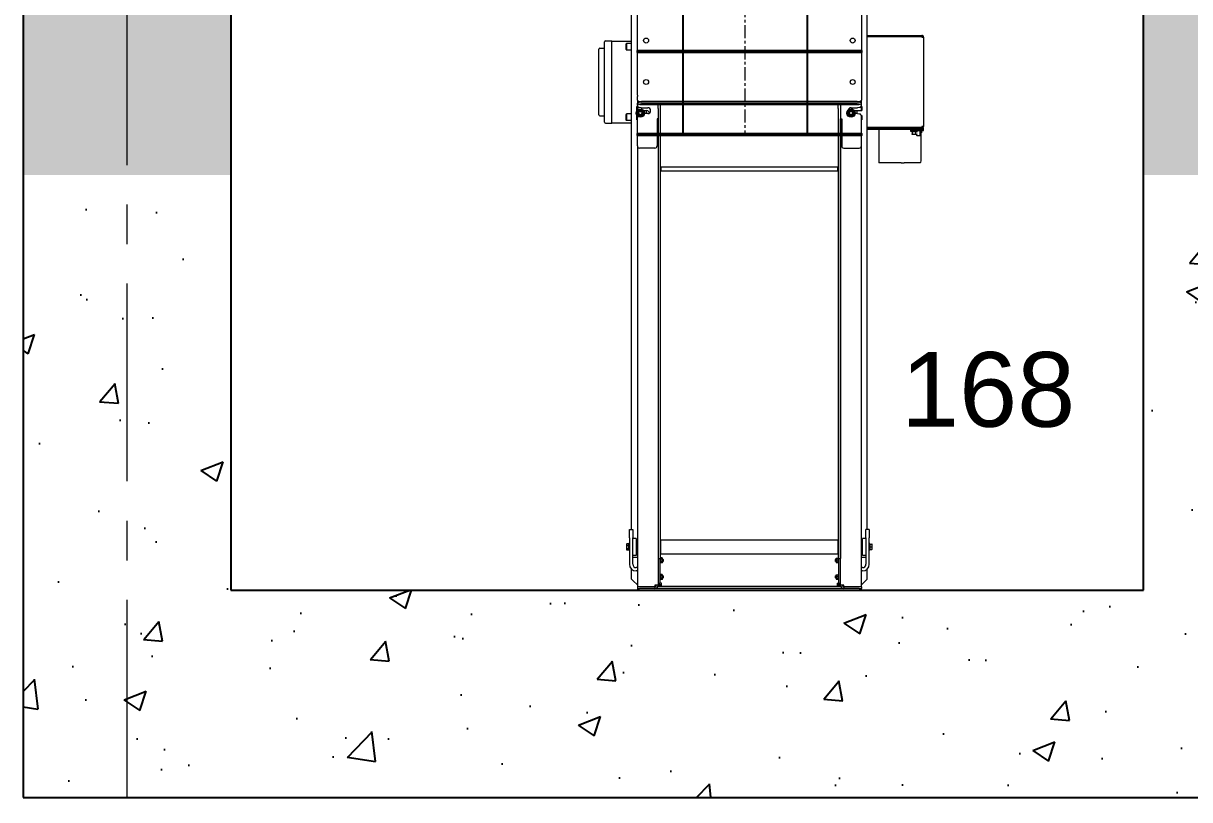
# Model space of a CAD drawing. Header units: millimetres. Extents: x 3220 to 226993, y 817 to 176024.
# Drawn here: x 120154 to 122965, y 72037 to 73908 of the extents above; entities that cross this region are included whole.
import ezdxf

# ---------------------------------------------------------------- set-up
doc = ezdxf.new("R2010")
doc.units = ezdxf.units.MM
doc.linetypes.add('AXES', pattern=[50.8, 31.75, -6.35, 6.35, -6.35])
doc.layers.add('Axe', color=1, linetype='AXES', lineweight=9)
doc.layers.add('Repère', color=76, linetype='Continuous')
doc.layers.add('Sichtbare Kanten(DIN)', color=7, linetype='Continuous', lineweight=50, true_color=0x3f3f3f)
doc.styles.add('ARIAL_BOLD', font='arial.ttf')
doc.styles.get("Standard").update_dxf_attribs({"font": 'arial.ttf'})
doc.dimstyles.new('ECHE 75', dxfattribs={"dimscale": 75, "dimtxt": 2.5, "dimasz": 1.5, "dimexe": 1.25, "dimexo": 0.625, "dimgap": 1, "dimtad": 1, "dimdec": 0, "dimtxsty": 'ARIAL_BOLD', "dimcen": 2.5, "dimclrd": 4, "dimclre": 4, "dimclrt": 6, "dimadec": 0, "dimazin": 0, "dimtfac": 1, "dimtdec": 0, "dimtmove": 0, "dimatfit": 3, "dimfxl": 1, "dimlwd": 13, "dimlwe": 13, "dimarcsym": 0})

# ---------------------------------------------------------------- blocks, each defined once
blk = doc.blocks.new('*D551')
at = {"color": 4, "lineweight": 13, "transparency": 16777216}
for p, q in [((120404.1, 71995.5), (120404.1, 71609.7)), ((123404.1, 71995.5), (123404.1, 71609.7)), ((120516.6, 71703.4), (123291.6, 71703.4))]:
    blk.add_line(p, q, dxfattribs=at)
at = {"color": 4, "transparency": 16777216}
for points in [[(120516.6, 71722.2), (120516.6, 71684.7), (120404.1, 71703.4)], [(123291.6, 71722.2), (123291.6, 71684.7), (123404.1, 71703.4)]]:
    blk.add_solid(points, dxfattribs=at)
at = {"layer": 'Defpoints', "color": 0, "transparency": 16777216}
for p in [(120404.1, 72042.4), (123404.1, 72042.4), (123404.1, 71703.4)]:
    blk.add_point(p, dxfattribs=at)
at = {"color": 6, "transparency": 16777216, "insert": (121904.1, 71874.2), "char_height": 187.5, "attachment_point": 5, "style": 'ARIAL_BOLD'}
blk.add_mtext('3000', dxfattribs=at)
blk = doc.blocks.new('section 7-6')
h = blk.add_hatch()
h.set_pattern_fill('AR-CONC', color=256, scale=3)
h.paths.add_polyline_path([(0, -500), (-250, -500), (-250, -4000), (0, -4000)])
h.paths.add_polyline_path([(6000, -3500), (3000, -3500), (3000, -4000), (6000, -4000)])
h.paths.add_polyline_path([(9000, -3500), (8750, -3500), (6000, -3500), (6000, -4000), (9000, -4000)])
h.paths.add_polyline_path([(12000, -3500), (9000, -3500), (9000, -4000), (12000, -4000)])
h.paths.add_polyline_path([(15000, -3500), (12000, -3500), (12000, -4000), (15000, -4000)])
h.paths.add_polyline_path([(15000, -500), (14750, -500), (14750, -3500), (15000, -3500), (15000, -4000)])
h.paths.add_polyline_path([(15250, -500), (15000, -500), (15000, -4000), (15250, -4000)])
h.paths.add_polyline_path([(2450, -3500), (2450, -4000), (3000, -4000), (3000, -3500)])
h.paths.add_polyline_path([(250, -4000), (250, -500), (0, -500), (0, -4000)])
h = blk.add_hatch()
h.set_pattern_fill('AR-CONC', color=256, scale=3)
h.set_pattern_definition([(50, (0, -500), (546.554, -47.817), [57.15, -628.65]), (355, (0, -500), (-105.73, 573.17), [45.72, -502.92]), (100.451, (45.55, -504), (440.824, 525.353), [48.57, -534.27]), (46.184, (0, -347.6), (813.24, -126.13), [85.725, -942.975]), (96.636, (67.8, -358.1), (712.21, 742.28), [72.86, -801.41]), (351.184, (0, -347.6), (712.21, 742.28), [68.58, -754.38]), (21, (76.2, -385.7), (454.843, -306.796), [57.15, -628.65]), (326, (76.2, -385.7), (185.406, 552.564), [45.72, -502.92]), (71.451, (114.1, -411.27), (640.25, 245.77), [48.57, -534.27]), (37.5, (0, -500), (9.266, 253.665), [0, -496.824, 0, -510.54, 0, -504.825]), (7.5, (0, -500), (200.459, 300.542), [0, -291.084, 0, -485.394, 0, -192.405]), (327.5, (-169.93, -500), (406.772, -17.186), [0, -190.5, 0, -594.36, 0, -788.67]), (317.5, (-246.13, -500), (444.388, 76.28), [0, -247.65, 0, -394.716, 0, -560.07])])
h.paths.add_polyline_path([(250, -4074.6), (-250, -4074.6), (-250, -5500), (2950, -5500), (2950, -3976.2), (2450, -3976.2), (2450, -5000), (250, -5000)])
for p, q in [((-250, -3500), (-250, -5500)), ((250, -3500), (250, -5000)), ((2450, -5000), (2450, -3500)), ((250, -5000), (2450, -5000)), ((-250, -5500), (2950, -5500))]:
    blk.add_line(p, q)
blk.add_lwpolyline([(-250, -500), (-250, -4000)])
at = {"layer": 'Axe', "ltscale": 15}
blk.add_line((0, -5500), (0, 32000), dxfattribs=at)
blk = doc.blocks.new('be 500 pied R')
at = {"color": 6}
for q in [(270, 800), (-270, 795)]:
    blk.add_line((-270, 800), q, dxfattribs=at)
blk.add_lwpolyline([(270, 800), (270, 795), (-270, 795)], dxfattribs=at)
at = {"layer": 'Sichtbare Kanten(DIN)', "color": 5, "lineweight": 0}
for p, q in [((-270, 692.6), (-270, 1246)), ((270, 1246), (270, 692.6)), ((-284, -354), (-284, 1231.5)), ((284, -354), (284, 1231.5)), ((-349.1, 627), (-349.1, 821)), ((-347.1, 823), (-331.2, 823)), ((-331.2, 625), (-331.2, 823)), ((-331.2, 822.5), (-284, 822.5)), ((-297.2, 815.8), (-296, 817)), ((-297.2, 802.2), (-297.2, 815.8)), ((-296, 817), (-296, 801)), ((-284, 817), (-296, 817)), ((284, 836.5), (415.4, 836.5)), ((415.4, 834.5), (284, 834.5)), ((284, 834), (415.4, 834)), ((415.4, 836.5), (415.4, 834.5)), ((415.4, 834), (415.4, 831.9)), ((415.4, 831.9), (420, 831.9)), ((420, 831.9), (420, 617.1)), ((-363.1, 645.3), (-363.1, 802.8)), ((-360.3, 805.5), (-350.1, 805.5)), ((-297.2, 802.2), (-296, 801)), ((-284, 801), (-296, 801)), ((-270, 692.6), (-270, 688.8)), ((-270, 680.5), (-270, 688.8)), ((-270, 680.5), (-270, 676.7)), ((-270, 676.7), (-270, 673)), ((260, 677.1), (-260, 677.1)), ((270, 692.6), (270, 688.8)), ((270, 688.8), (270, 680.5)), ((270, 676.7), (270, 680.5)), ((270, 673), (270, 676.7)), ((-297.2, 645.8), (-296, 647)), ((-296, 647), (-296, 631)), ((-284, 647), (-296, 647)), ((-273, 647.5), (-273, 650.5)), ((-271.1, 653.5), (-263.1, 658.2)), ((-270.9, 644.3), (-271.1, 653.5)), ((-270, 665), (-271, 665)), ((-271, 665), (-271, 665)), ((-271, 655), (-271, 665)), ((-270, 668), (-270, 673)), ((-270, 668), (-270, 658)), ((-270, 656.1), (-270, 658)), ((-260.4, 662.1), (-265.9, 663)), ((-263.1, 658.2), (-255.1, 653.7)), ((260, 673.3), (-260, 673.3)), ((-260, 673.3), (260, 673.3)), ((-260, 669.6), (260, 669.6)), ((-259.6, 662), (-245, 662)), ((-255.1, 653.7), (-254.9, 644.5)), ((-255, 655), (-247, 655)), ((-245, 648), (-253.1, 648)), ((-249, 655), (-249, 648)), ((-219.8, 669.3), (-219.8, 669.6)), ((-219.8, 660.4), (-219.8, 669.3)), ((-219.8, 660.4), (-219.8, -424.3)), ((-214.8, 669.6), (-214.8, 669.3)), ((-214.8, 669.3), (-214.8, 660.4)), ((-214.8, 660.4), (-214.8, -424.3)), ((214.3, 669.3), (214.3, 669.6)), ((214.3, 660.4), (214.3, 669.3)), ((214.3, 660.4), (214.3, -424.3)), ((219.3, 669.6), (219.3, 669.3)), ((219.3, 669.3), (219.3, 660.4)), ((219.3, 660.4), (219.3, -424.3)), ((236.9, 653.5), (244.9, 658.2)), ((237.1, 644.3), (236.9, 653.5)), ((244.9, 658.2), (252.9, 653.7)), ((245, 662), (259.6, 662)), ((252.9, 653.7), (253.1, 644.5)), ((253, 655), (267, 655)), ((259.6, 648), (254.9, 648)), ((259, 655), (259, 648)), ((265.9, 663), (260.4, 662.1)), ((260.4, 647.9), (265.9, 647)), ((267, 655), (270, 655)), ((270, 668), (270, 673)), ((270, 658), (270, 668)), ((270, 665), (271, 665)), ((270, 658), (270, 655)), ((270, 655), (271, 655)), ((271, 665), (271, 665)), ((271, 665), (271, 655)), ((271, 655), (271, 655)), ((-360.3, 642.5), (-350.1, 642.5)), ((-347.1, 625), (-331.2, 625)), ((-331.2, 625.5), (-284, 625.5)), ((-297.2, 632.2), (-297.2, 645.8)), ((-297.2, 632.2), (-296, 631)), ((-284, 631), (-296, 631)), ((-271, 633), (-271, 643)), ((-270, 633), (-271, 633)), ((-271, 633), (-271, 633)), ((-262.9, 639.8), (-270.9, 644.3)), ((-270, 570), (-270, 641.9)), ((-254.9, 644.5), (-262.9, 639.8)), ((-222.5, 635), (-222.5, 570)), ((-219.8, 635), (-222.5, 635)), ((-220, 635), (-220, -488)), ((219.5, 635), (222.5, 635)), ((219.5, 635), (219.5, -383.5)), ((220, -488), (220, 635)), ((222.5, 635), (222.5, 570)), ((245.1, 639.8), (237.1, 644.3)), ((253.1, 644.5), (245.1, 639.8)), ((270, 643), (269.9, 643)), ((270, 643), (271, 643)), ((270, 643), (270, 642)), ((270, 570), (270, 642)), ((270, 633), (271, 633)), ((271, 643), (271, 643)), ((271, 643), (271, 633)), ((271, 633), (271, 633)), ((284, 615), (415.4, 615)), ((415, 612.5), (284, 612.5)), ((415, 609.5), (284, 609.5)), ((312, 609.5), (312, 529.5)), ((389.2, 604.5), (389.2, 609.5)), ((390.2, 604.5), (389.2, 604.5)), ((389.8, 609.5), (389.8, 608.6)), ((390.2, 605.5), (390.2, 604.5)), ((390.5, 604.9), (405.4, 604.9)), ((390.7, 606.5), (405.4, 606.5)), ((401.3, 607.5), (391.9, 607.5)), ((392.2, 598.1), (403.8, 598.1)), ((392.8, 603.9), (392.8, 599.1)), ((415.4, 614.5), (398, 614.5)), ((398, 614.5), (398, 612.5)), ((400.1, 603.9), (400.1, 599.1)), ((401.3, 607.5), (419.9, 607.5)), ((403.8, 604.9), (404, 604.8)), ((403.8, 598.1), (404, 598.2)), ((404, 606.5), (404, 607.5)), ((404, 604.8), (404, 604.9)), ((404, 595.3), (404, 598.2)), ((404, 595.3), (412, 595.3)), ((404.8, 594.5), (404, 595.3)), ((411.2, 594.5), (404.8, 594.5)), ((411.2, 594.5), (412, 595.3)), ((412, 595.3), (412, 607.5)), ((414.1, 534.5), (414.1, 604.5)), ((414.1, 534.5), (414.1, 604.5)), ((414.1, 601.3), (414.6, 601.6)), ((414.5, 607.5), (414.6, 607.4)), ((415, 612.5), (420, 612.5)), ((420, 609.5), (415, 609.5)), ((415.1, 606.9), (415.1, 602.1)), ((415.4, 617.1), (415.4, 615)), ((420, 617.1), (415.4, 617.1)), ((415.4, 614.5), (415.4, 612.5)), ((419.9, 607.5), (419.9, 609.5)), ((420, 609.5), (420, 612.5)), ((-270, 570), (-270, -491.5)), ((-227.5, 565), (-265, 565)), ((227.5, 565), (265, 565)), ((270, -491.5), (270, 570)), ((-212.5, 510), (-212.5, 520)), ((-212.5, 520), (212.5, 520)), ((-212.5, 510), (212.5, 510)), ((212.5, 520), (212.5, 510)), ((312, 529.5), (312.4, 529.5)), ((366, 529.5), (312.4, 529.5)), ((366, 529.5), (373, 529.5)), ((411.4, 529.5), (373, 529.5)), ((411.4, 529.5), (411.5, 529.5)), ((-289, -374), (-289, -354)), ((-289, -354), (-281, -354)), ((-281, -354), (-281, -374)), ((281, -374), (281, -354)), ((289, -354), (281, -354)), ((289, -354), (289, -374)), ((-295.9, -389.5), (-295.5, -388.9)), ((-295.9, -389.5), (-295.9, -390.7)), ((-295.9, -390.7), (-295.9, -396.7)), ((-291.2, -388.5), (-295.3, -388.5)), ((-291.2, -392.9), (-295.3, -392.9)), ((-291.2, -388.5), (-291.2, -392.9)), ((-291.2, -390.2), (-290.6, -390.2)), ((-291.2, -392.9), (-291.2, -400.4)), ((-290.6, -404), (-290.6, -388)), ((-289, -388), (-290.6, -388)), ((-289, -374), (-289, -438)), ((-281, -438), (-281, -374)), ((-281, -392), (-280.7, -392)), ((-280.7, -416), (-280.7, -376)), ((-272.7, -376), (-280.7, -376)), ((-272.7, -376), (-272.7, -416)), ((-272.7, -383.5), (-270, -383.5)), ((-271.1, -388), (-272.7, -388)), ((-271.1, -404), (-271.1, -388)), ((-271.1, -392), (-270, -392)), ((-220, -383.5), (-219.8, -383.5)), ((-214.8, -383.5), (-213, -383.5)), ((-213, -412.8), (-213, -379.1)), ((-213, -379.1), (213, -379.1)), ((213, -379.1), (213, -412.8)), ((214.3, -383.5), (213, -383.5)), ((220, -383.5), (219.3, -383.5)), ((272.5, -383.5), (270, -383.5)), ((270.9, -392), (270, -392)), ((270.9, -388), (270.9, -404)), ((270.9, -388), (272.5, -388)), ((272.5, -416), (272.5, -376)), ((280.5, -376), (272.5, -376)), ((280.5, -376), (280.5, -416)), ((281, -392), (280.5, -392)), ((281, -374), (281, -438)), ((289, -438), (289, -374)), ((290.6, -388), (289, -388)), ((290.6, -404), (290.6, -388)), ((291.2, -390.2), (290.6, -390.2)), ((291.2, -389.4), (295.3, -389.4)), ((291.2, -389.6), (291.2, -389.4)), ((291.2, -389.6), (295.3, -389.6)), ((291.2, -396.2), (291.2, -389.6)), ((295.9, -389.5), (295.9, -389.5)), ((295.9, -392.9), (295.9, -389.5)), ((295.9, -389.5), (295.9, -389.5)), ((295.9, -399.4), (295.9, -392.9)), ((-295.9, -396.7), (-295.9, -401.9)), ((-295.9, -401.9), (-295.9, -402.5)), ((-295.9, -402.5), (-295.5, -403.1)), ((-291.2, -400.4), (-295.3, -400.4)), ((-291.2, -403.5), (-295.3, -403.5)), ((-291.2, -400.4), (-291.2, -403.5)), ((-291.2, -401.8), (-290.6, -401.8)), ((-289, -404), (-290.6, -404)), ((-281, -400), (-280.7, -400)), ((-280.7, -416), (-281, -416)), ((-281, -421), (-270, -421)), ((-280.7, -416), (-272.7, -416)), ((-271.1, -404), (-272.7, -404)), ((-272.7, -408.5), (-270, -408.5)), ((-270, -416), (-272.7, -416)), ((-271.1, -400), (-270, -400)), ((-220, -408.5), (-219.8, -408.5)), ((-214.8, -408.5), (-213, -408.5)), ((-213, -412.8), (213, -412.8)), ((214.3, -408.5), (213, -408.5)), ((220, -408.5), (219.3, -408.5)), ((270.9, -400), (270, -400)), ((272.5, -408.5), (270, -408.5)), ((272.5, -416), (270, -416)), ((270, -421), (281, -421)), ((270.9, -404), (272.5, -404)), ((272.5, -416), (280.5, -416)), ((281, -400), (280.5, -400)), ((281, -416), (280.5, -416)), ((290.6, -404), (289, -404)), ((291.2, -401.8), (290.6, -401.8)), ((291.2, -396.2), (295.3, -396.2)), ((291.2, -402.6), (291.2, -396.2)), ((291.2, -402.6), (295.3, -402.6)), ((295.9, -402.5), (295.9, -399.4)), ((295.9, -402.5), (295.9, -402.5)), ((-284, -473.5), (-284, -449.6)), ((-270, -446), (-273, -446)), ((-219.8, -424.3), (-214.8, -424.3)), ((-216, -424.3), (-216, -478.5)), ((-216, -434.5), (-214.4, -434.5)), ((-214.8, -422.5), (-214.4, -422.5)), ((-214.4, -422.5), (-214.4, -434.5)), ((-214.4, -424.1), (-213.7, -422.9)), ((-214.4, -433), (-213.7, -434.1)), ((-210, -422.7), (-213.6, -422.7)), ((-210, -425.4), (-213.6, -425.4)), ((-210, -431.2), (-213.6, -431.2)), ((-210, -434.3), (-213.6, -434.3)), ((-209.2, -424.1), (-209.9, -422.9)), ((-209.2, -433), (-209.9, -434.1)), ((-209.2, -433), (-209.2, -424.1)), ((-209.2, -425.5), (-208.6, -425.5)), ((-209.2, -431.5), (-208.6, -431.5)), ((-208.6, -431.5), (-208.6, -425.5)), ((-208, -426.1), (-208.6, -425.5)), ((-208, -430.9), (-208.6, -431.5)), ((-208, -426.1), (-208, -430.9)), ((208, -426.1), (208.6, -425.5)), ((208, -430.9), (208, -426.1)), ((208, -430.9), (208.6, -431.5)), ((208.6, -425.5), (208.6, -431.5)), ((209.2, -425.5), (208.6, -425.5)), ((209.2, -431.5), (208.6, -431.5)), ((209.2, -424.1), (209.6, -423.4)), ((209.2, -424.1), (209.2, -433)), ((209.2, -433), (209.6, -433.6)), ((210, -423), (213.6, -423)), ((210, -427.4), (213.6, -427.4)), ((210, -432.8), (213.6, -432.8)), ((210, -434), (213.6, -434)), ((214.3, -423.8), (214, -423.4)), ((214.4, -433), (214, -433.6)), ((214.3, -424.3), (219.3, -424.3)), ((214.4, -434.5), (214.4, -424.3)), ((216, -434.5), (214.4, -434.5)), ((216, -478.5), (216, -424.3)), ((273, -446), (270, -446)), ((284, -473.5), (284, -449.6)), ((-284, -473.5), (-280, -477.5)), ((-270, -487.5), (-280, -477.5)), ((-270, -454), (-273, -454)), ((-216, -462.5), (-214.4, -462.5)), ((-216, -474.5), (-214.4, -474.5)), ((-214.4, -462.5), (-214.4, -474.5)), ((-214.4, -464.1), (-213.7, -462.9)), ((-214.4, -473), (-213.7, -474.1)), ((-210, -462.7), (-213.6, -462.7)), ((-210, -465.4), (-213.6, -465.4)), ((-210, -471.2), (-213.6, -471.2)), ((-210, -474.3), (-213.6, -474.3)), ((-209.2, -464.1), (-209.9, -462.9)), ((-209.2, -473), (-209.9, -474.1)), ((-209.2, -473), (-209.2, -464.1)), ((-209.2, -465.5), (-208.6, -465.5)), ((-209.2, -471.5), (-208.6, -471.5)), ((-208.6, -471.5), (-208.6, -465.5)), ((-208, -466.1), (-208.6, -465.5)), ((-208, -470.9), (-208.6, -471.5)), ((-208, -466.1), (-208, -470.9)), ((208, -466.1), (208.6, -465.5)), ((208, -470.9), (208, -466.1)), ((208, -470.9), (208.6, -471.5)), ((208.6, -465.5), (208.6, -471.5)), ((209.2, -465.5), (208.6, -465.5)), ((209.2, -471.5), (208.6, -471.5)), ((209.2, -464.1), (209.6, -463.4)), ((209.2, -464.1), (209.2, -473)), ((209.2, -473), (209.6, -473.6)), ((210, -463), (213.6, -463)), ((210, -467.4), (213.6, -467.4)), ((210, -472.8), (213.6, -472.8)), ((210, -474), (213.6, -474)), ((214.4, -464.1), (214, -463.4)), ((214.4, -473), (214, -473.6)), ((214.4, -474.5), (214.4, -462.5)), ((216, -462.5), (214.4, -462.5)), ((216, -474.5), (214.4, -474.5)), ((273, -454), (270, -454)), ((270, -487.5), (280, -477.5)), ((284, -473.5), (280, -477.5)), ((-270, -491.5), (-228, -491.5)), ((-228, -492), (-270, -492)), ((-270, -492), (-270, -496)), ((-270, -496), (-270, -496)), ((-270, -496), (-270, -500)), ((-270, -496), (-265, -496)), ((270, -500), (-270, -500)), ((265, -496), (-265, -496)), ((-228, -488), (-228, -491.5)), ((-220, -488), (-228, -488)), ((-228, -488.5), (-225, -488.5)), ((-228, -492), (-228, -496)), ((-224, -488.5), (-225, -488.5)), ((-220, -483.5), (-216, -483.5)), ((-220, -487), (-212, -487)), ((-220, -487.5), (-212, -487.5)), ((-220, -491.5), (-220, -488)), ((-212, -491.5), (-220, -491.5)), ((-216, -478.5), (-216, -483.5)), ((-212, -483.5), (-216, -483.5)), ((-212, -491.5), (-212, -483.5)), ((212, -491.5), (-212, -491.5)), ((212, -483.5), (216, -483.5)), ((212, -483.5), (212, -491.5)), ((212, -487), (220, -487)), ((212, -487.5), (220, -487.5)), ((220, -491.5), (212, -491.5)), ((216, -483.5), (216, -478.5)), ((216, -483.5), (220, -483.5)), ((228, -488), (220, -488)), ((220, -488), (220, -491.5)), ((224, -488.5), (225, -488.5)), ((224.5, -490), (227, -490)), ((228, -488.5), (225, -488.5)), ((227, -488.5), (227, -490)), ((228, -491.5), (228, -488)), ((228, -491.5), (270, -491.5)), ((270, -492), (228, -492)), ((228, -492), (228, -496)), ((265, -496), (270, -496)), ((270, -492), (270, -496)), ((270, -496), (270, -496)), ((270, -500), (270, -496))]:
    blk.add_line(p, q, dxfattribs=at)
at = {"layer": 'Sichtbare Kanten(DIN)', "color": 5, "lineweight": 0, "flags": 128}
for points in [[(392.8, 603.9), (392.8, 604), (392.7, 604), (392.7, 604.1), (392.6, 604.1), (392.5, 604.2), (392.5, 604.2), (392.4, 604.3), (392.4, 604.3), (392.3, 604.3), (392.3, 604.4), (392.2, 604.4), (392.2, 604.4), (392.1, 604.4), (392.1, 604.4), (392, 604.5), (392, 604.5), (391.9, 604.5), (391.9, 604.5), (391.8, 604.5), (391.8, 604.5), (391.7, 604.5), (391.7, 604.5), (391.6, 604.5), (391.6, 604.5)], [(391.6, 598.5), (391.6, 598.5), (391.7, 598.5), (391.7, 598.5), (391.8, 598.5), (391.8, 598.5), (391.9, 598.5), (391.9, 598.5), (392, 598.5), (392, 598.5), (392.1, 598.6), (392.1, 598.6), (392.2, 598.6), (392.2, 598.6), (392.3, 598.6), (392.3, 598.7), (392.4, 598.7), (392.4, 598.7), (392.5, 598.8), (392.5, 598.8), (392.6, 598.9), (392.7, 598.9), (392.7, 599), (392.8, 599), (392.8, 599.1)], [(400.1, 603.9), (399.8, 604), (399.5, 604.1), (399.1, 604.2), (398.8, 604.2), (398.5, 604.3), (398.2, 604.4), (397.9, 604.4), (397.6, 604.4), (397.3, 604.5), (397.1, 604.5), (396.8, 604.5), (396.5, 604.5), (396.2, 604.5), (395.9, 604.5), (395.6, 604.5), (395.3, 604.4), (395.1, 604.4), (394.8, 604.4), (394.5, 604.3), (394.2, 604.2), (393.8, 604.2), (393.5, 604.1), (393.2, 604), (392.8, 603.9)], [(392.8, 599.1), (393.2, 599), (393.5, 598.9), (393.8, 598.8), (394.2, 598.8), (394.5, 598.7), (394.8, 598.6), (395.1, 598.6), (395.3, 598.6), (395.6, 598.5), (395.9, 598.5), (396.2, 598.5), (396.5, 598.5), (396.8, 598.5), (397.1, 598.5), (397.3, 598.5), (397.6, 598.6), (397.9, 598.6), (398.2, 598.6), (398.5, 598.7), (398.8, 598.8), (399.1, 598.8), (399.5, 598.9), (399.8, 599), (400.1, 599.1)], [(404.7, 604.1), (404.5, 604.2), (404.3, 604.3), (404.1, 604.3), (404, 604.4), (403.8, 604.4), (403.6, 604.4), (403.4, 604.5), (403.2, 604.5), (403, 604.5), (402.8, 604.5), (402.7, 604.5), (402.5, 604.5), (402.3, 604.5), (402.1, 604.5), (401.9, 604.4), (401.8, 604.4), (401.6, 604.4), (401.4, 604.3), (401.2, 604.3), (401, 604.2), (400.8, 604.2), (400.6, 604.1), (400.4, 604), (400.1, 603.9)], [(400.1, 599.1), (400.4, 599), (400.6, 598.9), (400.8, 598.8), (401, 598.8), (401.2, 598.7), (401.4, 598.7), (401.6, 598.6), (401.8, 598.6), (401.9, 598.6), (402.1, 598.5), (402.3, 598.5), (402.5, 598.5), (402.7, 598.5), (402.8, 598.5), (403, 598.5), (403.2, 598.5), (403.4, 598.5), (403.6, 598.6), (403.8, 598.6), (404, 598.6), (404.1, 598.7), (404.3, 598.7), (404.5, 598.8), (404.7, 598.9)], [(415.1, 606.9), (415, 606.9), (415, 607), (414.9, 607), (414.8, 607), (414.8, 607), (414.7, 607.1), (414.7, 607.1), (414.6, 607.1), (414.5, 607.1), (414.5, 607.1), (414.4, 607.2), (414.4, 607.2), (414.3, 607.2), (414.2, 607.2), (414.2, 607.2), (414.1, 607.2), (414.1, 607.3), (414, 607.3), (413.9, 607.3), (413.9, 607.3), (413.8, 607.3), (413.8, 607.3), (413.7, 607.3), (413.7, 607.3)], [(414.1, 601.8), (414.2, 601.8), (414.2, 601.8), (414.2, 601.8), (414.3, 601.8), (414.3, 601.8), (414.4, 601.8), (414.4, 601.8), (414.4, 601.9), (414.5, 601.9), (414.5, 601.9), (414.6, 601.9), (414.6, 601.9), (414.6, 601.9), (414.7, 601.9), (414.7, 601.9), (414.8, 602), (414.8, 602), (414.8, 602), (414.9, 602), (414.9, 602), (415, 602), (415, 602.1), (415.1, 602.1), (415.1, 602.1)], [(414.6, 607.4), (414.6, 607.4), (414.7, 607.4), (414.7, 607.4), (414.7, 607.4), (414.7, 607.4), (414.7, 607.3), (414.8, 607.3), (414.8, 607.3), (414.8, 607.3), (414.8, 607.3), (414.8, 607.3), (414.9, 607.2), (414.9, 607.2), (414.9, 607.2), (414.9, 607.2), (414.9, 607.1), (415, 607.1), (415, 607.1), (415, 607.1), (415, 607), (415, 607), (415.1, 607), (415.1, 606.9), (415.1, 606.9)], [(415.1, 602.1), (415.1, 602.1), (415.1, 602), (415, 602), (415, 602), (415, 601.9), (415, 601.9), (415, 601.9), (414.9, 601.9), (414.9, 601.8), (414.9, 601.8), (414.9, 601.8), (414.9, 601.8), (414.8, 601.7), (414.8, 601.7), (414.8, 601.7), (414.8, 601.7), (414.8, 601.7), (414.7, 601.7), (414.7, 601.6), (414.7, 601.6), (414.7, 601.6), (414.7, 601.6), (414.6, 601.6), (414.6, 601.6)], [(-295.3, -388.5), (-295.4, -388.6), (-295.4, -388.7), (-295.5, -388.8), (-295.5, -388.9), (-295.5, -389), (-295.6, -389.1), (-295.6, -389.2), (-295.6, -389.3), (-295.7, -389.4), (-295.7, -389.5), (-295.7, -389.6), (-295.8, -389.7), (-295.8, -389.8), (-295.8, -389.9), (-295.8, -389.9), (-295.8, -390), (-295.9, -390.1), (-295.9, -390.2), (-295.9, -390.3), (-295.9, -390.4), (-295.9, -390.5), (-295.9, -390.6), (-295.9, -390.6), (-295.9, -390.7)], [(-295.9, -390.7), (-295.9, -390.8), (-295.9, -390.9), (-295.9, -391), (-295.9, -391.1), (-295.9, -391.2), (-295.9, -391.3), (-295.9, -391.3), (-295.8, -391.4), (-295.8, -391.5), (-295.8, -391.6), (-295.8, -391.7), (-295.8, -391.8), (-295.7, -391.9), (-295.7, -392), (-295.7, -392.1), (-295.6, -392.2), (-295.6, -392.2), (-295.6, -392.3), (-295.5, -392.4), (-295.5, -392.5), (-295.5, -392.6), (-295.4, -392.7), (-295.4, -392.8), (-295.3, -392.9)], [(-295.3, -392.9), (-295.4, -393.1), (-295.4, -393.3), (-295.5, -393.4), (-295.5, -393.6), (-295.5, -393.8), (-295.6, -393.9), (-295.6, -394.1), (-295.6, -394.2), (-295.7, -394.4), (-295.7, -394.6), (-295.7, -394.7), (-295.8, -394.9), (-295.8, -395), (-295.8, -395.2), (-295.8, -395.3), (-295.8, -395.5), (-295.9, -395.6), (-295.9, -395.8), (-295.9, -395.9), (-295.9, -396.1), (-295.9, -396.2), (-295.9, -396.4), (-295.9, -396.5), (-295.9, -396.7)], [(-295.5, -388.9), (-295.5, -388.9), (-295.5, -388.8), (-295.5, -388.8), (-295.5, -388.8), (-295.5, -388.8), (-295.5, -388.8), (-295.5, -388.8), (-295.5, -388.8), (-295.5, -388.7), (-295.5, -388.7), (-295.4, -388.7), (-295.4, -388.7), (-295.4, -388.7), (-295.4, -388.7), (-295.4, -388.7), (-295.4, -388.6), (-295.4, -388.6), (-295.4, -388.6), (-295.4, -388.6), (-295.4, -388.6), (-295.4, -388.6), (-295.3, -388.6), (-295.3, -388.5), (-295.3, -388.5)], [(295.9, -389.5), (295.9, -389.5), (295.9, -389.5), (295.9, -389.5), (295.9, -389.5), (295.9, -389.5), (295.9, -389.5), (295.9, -389.5), (295.8, -389.5), (295.8, -389.5), (295.8, -389.5), (295.8, -389.5), (295.8, -389.5), (295.7, -389.5), (295.7, -389.4), (295.7, -389.4), (295.6, -389.4), (295.6, -389.4), (295.6, -389.4), (295.5, -389.4), (295.5, -389.4), (295.5, -389.4), (295.4, -389.4), (295.4, -389.4), (295.3, -389.4)], [(295.3, -389.6), (295.4, -389.6), (295.4, -389.6), (295.5, -389.6), (295.5, -389.6), (295.5, -389.6), (295.6, -389.6), (295.6, -389.6), (295.6, -389.6), (295.7, -389.6), (295.7, -389.6), (295.7, -389.6), (295.8, -389.5), (295.8, -389.5), (295.8, -389.5), (295.8, -389.5), (295.8, -389.5), (295.9, -389.5), (295.9, -389.5), (295.9, -389.5), (295.9, -389.5), (295.9, -389.5), (295.9, -389.5), (295.9, -389.5), (295.9, -389.5)], [(295.9, -392.9), (295.9, -392.8), (295.9, -392.6), (295.9, -392.5), (295.9, -392.4), (295.9, -392.2), (295.9, -392.1), (295.9, -392), (295.8, -391.8), (295.8, -391.7), (295.8, -391.6), (295.8, -391.4), (295.8, -391.3), (295.7, -391.2), (295.7, -391), (295.7, -390.9), (295.6, -390.8), (295.6, -390.6), (295.6, -390.5), (295.5, -390.3), (295.5, -390.2), (295.5, -390), (295.4, -389.9), (295.4, -389.8), (295.3, -389.6)], [(295.3, -396.2), (295.4, -396), (295.4, -395.9), (295.5, -395.7), (295.5, -395.6), (295.5, -395.5), (295.6, -395.3), (295.6, -395.2), (295.6, -395), (295.7, -394.9), (295.7, -394.8), (295.7, -394.6), (295.8, -394.5), (295.8, -394.4), (295.8, -394.2), (295.8, -394.1), (295.8, -394), (295.9, -393.8), (295.9, -393.7), (295.9, -393.6), (295.9, -393.4), (295.9, -393.3), (295.9, -393.2), (295.9, -393), (295.9, -392.9)], [(-295.9, -396.7), (-295.9, -396.8), (-295.9, -397), (-295.9, -397.1), (-295.9, -397.3), (-295.9, -397.4), (-295.9, -397.6), (-295.9, -397.7), (-295.8, -397.9), (-295.8, -398), (-295.8, -398.2), (-295.8, -398.3), (-295.8, -398.5), (-295.7, -398.6), (-295.7, -398.8), (-295.7, -398.9), (-295.6, -399.1), (-295.6, -399.2), (-295.6, -399.4), (-295.5, -399.6), (-295.5, -399.7), (-295.5, -399.9), (-295.4, -400.1), (-295.4, -400.2), (-295.3, -400.4)], [(-295.3, -400.4), (-295.4, -400.5), (-295.4, -400.5), (-295.5, -400.6), (-295.5, -400.7), (-295.5, -400.7), (-295.6, -400.8), (-295.6, -400.9), (-295.6, -400.9), (-295.7, -401), (-295.7, -401.1), (-295.7, -401.1), (-295.8, -401.2), (-295.8, -401.3), (-295.8, -401.3), (-295.8, -401.4), (-295.8, -401.4), (-295.9, -401.5), (-295.9, -401.6), (-295.9, -401.6), (-295.9, -401.7), (-295.9, -401.7), (-295.9, -401.8), (-295.9, -401.9), (-295.9, -401.9)], [(-295.9, -401.9), (-295.9, -402), (-295.9, -402.1), (-295.9, -402.1), (-295.9, -402.2), (-295.9, -402.2), (-295.9, -402.3), (-295.9, -402.4), (-295.8, -402.4), (-295.8, -402.5), (-295.8, -402.5), (-295.8, -402.6), (-295.8, -402.7), (-295.7, -402.7), (-295.7, -402.8), (-295.7, -402.9), (-295.6, -402.9), (-295.6, -403), (-295.6, -403.1), (-295.5, -403.1), (-295.5, -403.2), (-295.5, -403.3), (-295.4, -403.3), (-295.4, -403.4), (-295.3, -403.5)], [(295.9, -399.4), (295.9, -399.3), (295.9, -399.1), (295.9, -399), (295.9, -398.9), (295.9, -398.8), (295.9, -398.6), (295.9, -398.5), (295.8, -398.4), (295.8, -398.2), (295.8, -398.1), (295.8, -398), (295.8, -397.9), (295.7, -397.7), (295.7, -397.6), (295.7, -397.5), (295.6, -397.3), (295.6, -397.2), (295.6, -397.1), (295.5, -396.9), (295.5, -396.8), (295.5, -396.6), (295.4, -396.5), (295.4, -396.3), (295.3, -396.2)], [(295.3, -402.6), (295.4, -402.4), (295.4, -402.3), (295.5, -402.2), (295.5, -402), (295.5, -401.9), (295.6, -401.7), (295.6, -401.6), (295.6, -401.5), (295.7, -401.3), (295.7, -401.2), (295.7, -401.1), (295.8, -400.9), (295.8, -400.8), (295.8, -400.7), (295.8, -400.5), (295.8, -400.4), (295.9, -400.3), (295.9, -400.2), (295.9, -400), (295.9, -399.9), (295.9, -399.8), (295.9, -399.7), (295.9, -399.5), (295.9, -399.4)], [(295.9, -402.5), (295.9, -402.5), (295.9, -402.5), (295.9, -402.5), (295.9, -402.5), (295.9, -402.5), (295.9, -402.5), (295.8, -402.5), (295.8, -402.5), (295.8, -402.5), (295.8, -402.5), (295.8, -402.5), (295.7, -402.5), (295.7, -402.6), (295.7, -402.6), (295.7, -402.6), (295.6, -402.6), (295.6, -402.6), (295.6, -402.6), (295.5, -402.6), (295.5, -402.6), (295.5, -402.6), (295.4, -402.6), (295.4, -402.6), (295.3, -402.6)], [(-213.6, -422.7), (-213.7, -422.9), (-213.8, -423), (-213.8, -423.1), (-213.9, -423.2), (-213.9, -423.3), (-214, -423.4), (-214, -423.5), (-214, -423.6), (-214.1, -423.8), (-214.1, -423.9), (-214.1, -424), (-214.1, -424.1), (-214.1, -424.2), (-214.1, -424.3), (-214.1, -424.4), (-214, -424.5), (-214, -424.6), (-214, -424.7), (-213.9, -424.8), (-213.9, -424.9), (-213.8, -425), (-213.8, -425.1), (-213.7, -425.3), (-213.6, -425.4)], [(-213.6, -425.4), (-213.7, -425.7), (-213.8, -425.9), (-213.8, -426.2), (-213.9, -426.4), (-213.9, -426.7), (-214, -426.9), (-214, -427.1), (-214, -427.4), (-214.1, -427.6), (-214.1, -427.8), (-214.1, -428.1), (-214.1, -428.3), (-214.1, -428.5), (-214.1, -428.7), (-214.1, -428.9), (-214, -429.2), (-214, -429.4), (-214, -429.6), (-213.9, -429.9), (-213.9, -430.1), (-213.8, -430.4), (-213.8, -430.6), (-213.7, -430.9), (-213.6, -431.2)], [(-213.6, -431.2), (-213.7, -431.3), (-213.8, -431.5), (-213.8, -431.6), (-213.9, -431.7), (-213.9, -431.9), (-214, -432), (-214, -432.1), (-214, -432.2), (-214.1, -432.4), (-214.1, -432.5), (-214.1, -432.6), (-214.1, -432.7), (-214.1, -432.8), (-214.1, -433), (-214.1, -433.1), (-214, -433.2), (-214, -433.3), (-214, -433.4), (-213.9, -433.6), (-213.9, -433.7), (-213.8, -433.8), (-213.8, -434), (-213.7, -434.1), (-213.6, -434.3)], [(-213.6, -434.3), (-213.6, -434.3), (-213.6, -434.3), (-213.6, -434.3), (-213.6, -434.2), (-213.7, -434.2), (-213.7, -434.2), (-213.7, -434.2), (-213.7, -434.2), (-213.7, -434.2), (-213.7, -434.2), (-213.7, -434.2), (-213.7, -434.2), (-213.7, -434.2), (-213.7, -434.2), (-213.7, -434.2), (-213.7, -434.2), (-213.7, -434.2), (-213.7, -434.2), (-213.7, -434.2), (-213.7, -434.2), (-213.7, -434.2), (-213.7, -434.1), (-213.7, -434.1), (-213.7, -434.1)], [(-210, -425.4), (-209.9, -425.3), (-209.8, -425.1), (-209.8, -425), (-209.7, -424.9), (-209.7, -424.8), (-209.6, -424.7), (-209.6, -424.6), (-209.6, -424.5), (-209.5, -424.4), (-209.5, -424.3), (-209.5, -424.2), (-209.5, -424.1), (-209.5, -424), (-209.5, -423.9), (-209.5, -423.8), (-209.6, -423.6), (-209.6, -423.5), (-209.6, -423.4), (-209.7, -423.3), (-209.7, -423.2), (-209.8, -423.1), (-209.8, -423), (-209.9, -422.9), (-210, -422.7)], [(-210, -431.2), (-209.9, -430.9), (-209.8, -430.6), (-209.8, -430.4), (-209.7, -430.1), (-209.7, -429.9), (-209.6, -429.6), (-209.6, -429.4), (-209.6, -429.2), (-209.5, -428.9), (-209.5, -428.7), (-209.5, -428.5), (-209.5, -428.3), (-209.5, -428.1), (-209.5, -427.8), (-209.5, -427.6), (-209.6, -427.4), (-209.6, -427.1), (-209.6, -426.9), (-209.7, -426.7), (-209.7, -426.4), (-209.8, -426.2), (-209.8, -425.9), (-209.9, -425.7), (-210, -425.4)], [(-210, -434.3), (-209.9, -434.1), (-209.8, -434), (-209.8, -433.8), (-209.7, -433.7), (-209.7, -433.6), (-209.6, -433.4), (-209.6, -433.3), (-209.6, -433.2), (-209.5, -433.1), (-209.5, -433), (-209.5, -432.8), (-209.5, -432.7), (-209.5, -432.6), (-209.5, -432.5), (-209.5, -432.4), (-209.6, -432.2), (-209.6, -432.1), (-209.6, -432), (-209.7, -431.9), (-209.7, -431.7), (-209.8, -431.6), (-209.8, -431.5), (-209.9, -431.3), (-210, -431.2)], [(-209.9, -434.1), (-209.9, -434.1), (-209.9, -434.1), (-209.9, -434.2), (-209.9, -434.2), (-209.9, -434.2), (-209.9, -434.2), (-209.9, -434.2), (-209.9, -434.2), (-209.9, -434.2), (-209.9, -434.2), (-209.9, -434.2), (-209.9, -434.2), (-209.9, -434.2), (-209.9, -434.2), (-209.9, -434.2), (-209.9, -434.2), (-209.9, -434.2), (-209.9, -434.2), (-209.9, -434.2), (-210, -434.2), (-210, -434.3), (-210, -434.3), (-210, -434.3), (-210, -434.3)], [(210, -423), (209.9, -423.2), (209.8, -423.4), (209.8, -423.6), (209.7, -423.8), (209.7, -424), (209.6, -424.2), (209.6, -424.3), (209.6, -424.5), (209.5, -424.7), (209.5, -424.9), (209.5, -425), (209.5, -425.2), (209.5, -425.4), (209.5, -425.5), (209.5, -425.7), (209.6, -425.9), (209.6, -426), (209.6, -426.2), (209.7, -426.4), (209.7, -426.6), (209.8, -426.8), (209.8, -427), (209.9, -427.2), (210, -427.4)], [(210, -427.4), (209.9, -427.6), (209.8, -427.9), (209.8, -428.1), (209.7, -428.3), (209.7, -428.6), (209.6, -428.8), (209.6, -429), (209.6, -429.2), (209.5, -429.5), (209.5, -429.7), (209.5, -429.9), (209.5, -430.1), (209.5, -430.3), (209.5, -430.5), (209.5, -430.7), (209.6, -431), (209.6, -431.2), (209.6, -431.4), (209.7, -431.6), (209.7, -431.8), (209.8, -432.1), (209.8, -432.3), (209.9, -432.6), (210, -432.8)], [(210, -432.8), (209.9, -432.9), (209.8, -432.9), (209.8, -433), (209.7, -433), (209.7, -433.1), (209.6, -433.1), (209.6, -433.2), (209.6, -433.2), (209.5, -433.3), (209.5, -433.3), (209.5, -433.4), (209.5, -433.4), (209.5, -433.4), (209.5, -433.5), (209.5, -433.5), (209.6, -433.6), (209.6, -433.6), (209.6, -433.7), (209.7, -433.7), (209.7, -433.8), (209.8, -433.8), (209.8, -433.9), (209.9, -433.9), (210, -434)], [(209.6, -423.4), (209.6, -423.4), (209.6, -423.4), (209.6, -423.4), (209.6, -423.3), (209.6, -423.3), (209.6, -423.3), (209.6, -423.3), (209.7, -423.3), (209.7, -423.3), (209.7, -423.3), (209.7, -423.2), (209.7, -423.2), (209.7, -423.2), (209.8, -423.2), (209.8, -423.2), (209.8, -423.2), (209.8, -423.1), (209.8, -423.1), (209.8, -423.1), (209.9, -423.1), (209.9, -423.1), (209.9, -423.1), (209.9, -423), (210, -423)], [(213.6, -427.4), (213.7, -427.2), (213.8, -427), (213.8, -426.8), (213.9, -426.6), (213.9, -426.4), (214, -426.2), (214, -426), (214, -425.9), (214.1, -425.7), (214.1, -425.5), (214.1, -425.4), (214.1, -425.2), (214.1, -425), (214.1, -424.9), (214.1, -424.7), (214, -424.5), (214, -424.3), (214, -424.2), (213.9, -424), (213.9, -423.8), (213.8, -423.6), (213.8, -423.4), (213.7, -423.2), (213.6, -423)], [(213.6, -423), (213.7, -423), (213.7, -423.1), (213.7, -423.1), (213.7, -423.1), (213.8, -423.1), (213.8, -423.1), (213.8, -423.1), (213.8, -423.2), (213.8, -423.2), (213.8, -423.2), (213.9, -423.2), (213.9, -423.2), (213.9, -423.2), (213.9, -423.3), (213.9, -423.3), (213.9, -423.3), (214, -423.3), (214, -423.3), (214, -423.3), (214, -423.3), (214, -423.4), (214, -423.4), (214, -423.4), (214, -423.4)], [(213.6, -432.8), (213.7, -432.6), (213.8, -432.3), (213.8, -432.1), (213.9, -431.8), (213.9, -431.6), (214, -431.4), (214, -431.2), (214, -431), (214.1, -430.7), (214.1, -430.5), (214.1, -430.3), (214.1, -430.1), (214.1, -429.9), (214.1, -429.7), (214.1, -429.5), (214, -429.2), (214, -429), (214, -428.8), (213.9, -428.6), (213.9, -428.3), (213.8, -428.1), (213.8, -427.9), (213.7, -427.6), (213.6, -427.4)], [(213.6, -434), (213.7, -433.9), (213.8, -433.9), (213.8, -433.8), (213.9, -433.8), (213.9, -433.7), (214, -433.7), (214, -433.6), (214, -433.6), (214.1, -433.5), (214.1, -433.5), (214.1, -433.4), (214.1, -433.4), (214.1, -433.4), (214.1, -433.3), (214.1, -433.3), (214, -433.2), (214, -433.2), (214, -433.1), (213.9, -433.1), (213.9, -433), (213.8, -433), (213.8, -432.9), (213.7, -432.9), (213.6, -432.8)], [(-213.6, -462.7), (-213.7, -462.9), (-213.8, -463), (-213.8, -463.1), (-213.9, -463.2), (-213.9, -463.3), (-214, -463.4), (-214, -463.5), (-214, -463.6), (-214.1, -463.8), (-214.1, -463.9), (-214.1, -464), (-214.1, -464.1), (-214.1, -464.2), (-214.1, -464.3), (-214.1, -464.4), (-214, -464.5), (-214, -464.6), (-214, -464.7), (-213.9, -464.8), (-213.9, -464.9), (-213.8, -465), (-213.8, -465.1), (-213.7, -465.3), (-213.6, -465.4)], [(-213.6, -465.4), (-213.7, -465.7), (-213.8, -465.9), (-213.8, -466.2), (-213.9, -466.4), (-213.9, -466.7), (-214, -466.9), (-214, -467.1), (-214, -467.4), (-214.1, -467.6), (-214.1, -467.8), (-214.1, -468.1), (-214.1, -468.3), (-214.1, -468.5), (-214.1, -468.7), (-214.1, -468.9), (-214, -469.2), (-214, -469.4), (-214, -469.6), (-213.9, -469.9), (-213.9, -470.1), (-213.8, -470.4), (-213.8, -470.6), (-213.7, -470.9), (-213.6, -471.2)], [(-213.6, -471.2), (-213.7, -471.3), (-213.8, -471.5), (-213.8, -471.6), (-213.9, -471.7), (-213.9, -471.9), (-214, -472), (-214, -472.1), (-214, -472.2), (-214.1, -472.4), (-214.1, -472.5), (-214.1, -472.6), (-214.1, -472.7), (-214.1, -472.8), (-214.1, -473), (-214.1, -473.1), (-214, -473.2), (-214, -473.3), (-214, -473.4), (-213.9, -473.6), (-213.9, -473.7), (-213.8, -473.8), (-213.8, -474), (-213.7, -474.1), (-213.6, -474.3)], [(-213.6, -474.3), (-213.6, -474.3), (-213.6, -474.3), (-213.6, -474.3), (-213.6, -474.2), (-213.7, -474.2), (-213.7, -474.2), (-213.7, -474.2), (-213.7, -474.2), (-213.7, -474.2), (-213.7, -474.2), (-213.7, -474.2), (-213.7, -474.2), (-213.7, -474.2), (-213.7, -474.2), (-213.7, -474.2), (-213.7, -474.2), (-213.7, -474.2), (-213.7, -474.2), (-213.7, -474.2), (-213.7, -474.2), (-213.7, -474.2), (-213.7, -474.1), (-213.7, -474.1), (-213.7, -474.1)], [(-210, -465.4), (-209.9, -465.3), (-209.8, -465.1), (-209.8, -465), (-209.7, -464.9), (-209.7, -464.8), (-209.6, -464.7), (-209.6, -464.6), (-209.6, -464.5), (-209.5, -464.4), (-209.5, -464.3), (-209.5, -464.2), (-209.5, -464.1), (-209.5, -464), (-209.5, -463.9), (-209.5, -463.8), (-209.6, -463.6), (-209.6, -463.5), (-209.6, -463.4), (-209.7, -463.3), (-209.7, -463.2), (-209.8, -463.1), (-209.8, -463), (-209.9, -462.9), (-210, -462.7)], [(-210, -471.2), (-209.9, -470.9), (-209.8, -470.6), (-209.8, -470.4), (-209.7, -470.1), (-209.7, -469.9), (-209.6, -469.6), (-209.6, -469.4), (-209.6, -469.2), (-209.5, -468.9), (-209.5, -468.7), (-209.5, -468.5), (-209.5, -468.3), (-209.5, -468.1), (-209.5, -467.8), (-209.5, -467.6), (-209.6, -467.4), (-209.6, -467.1), (-209.6, -466.9), (-209.7, -466.7), (-209.7, -466.4), (-209.8, -466.2), (-209.8, -465.9), (-209.9, -465.7), (-210, -465.4)], [(-210, -474.3), (-209.9, -474.1), (-209.8, -474), (-209.8, -473.8), (-209.7, -473.7), (-209.7, -473.6), (-209.6, -473.4), (-209.6, -473.3), (-209.6, -473.2), (-209.5, -473.1), (-209.5, -473), (-209.5, -472.8), (-209.5, -472.7), (-209.5, -472.6), (-209.5, -472.5), (-209.5, -472.4), (-209.6, -472.2), (-209.6, -472.1), (-209.6, -472), (-209.7, -471.9), (-209.7, -471.7), (-209.8, -471.6), (-209.8, -471.5), (-209.9, -471.3), (-210, -471.2)], [(-209.9, -474.1), (-209.9, -474.1), (-209.9, -474.1), (-209.9, -474.2), (-209.9, -474.2), (-209.9, -474.2), (-209.9, -474.2), (-209.9, -474.2), (-209.9, -474.2), (-209.9, -474.2), (-209.9, -474.2), (-209.9, -474.2), (-209.9, -474.2), (-209.9, -474.2), (-209.9, -474.2), (-209.9, -474.2), (-209.9, -474.2), (-209.9, -474.2), (-209.9, -474.2), (-209.9, -474.2), (-210, -474.2), (-210, -474.3), (-210, -474.3), (-210, -474.3), (-210, -474.3)], [(210, -463), (209.9, -463.2), (209.8, -463.4), (209.8, -463.6), (209.7, -463.8), (209.7, -464), (209.6, -464.2), (209.6, -464.3), (209.6, -464.5), (209.5, -464.7), (209.5, -464.9), (209.5, -465), (209.5, -465.2), (209.5, -465.4), (209.5, -465.5), (209.5, -465.7), (209.6, -465.9), (209.6, -466), (209.6, -466.2), (209.7, -466.4), (209.7, -466.6), (209.8, -466.8), (209.8, -467), (209.9, -467.2), (210, -467.4)], [(210, -467.4), (209.9, -467.6), (209.8, -467.9), (209.8, -468.1), (209.7, -468.3), (209.7, -468.6), (209.6, -468.8), (209.6, -469), (209.6, -469.2), (209.5, -469.5), (209.5, -469.7), (209.5, -469.9), (209.5, -470.1), (209.5, -470.3), (209.5, -470.5), (209.5, -470.7), (209.6, -471), (209.6, -471.2), (209.6, -471.4), (209.7, -471.6), (209.7, -471.8), (209.8, -472.1), (209.8, -472.3), (209.9, -472.6), (210, -472.8)], [(210, -472.8), (209.9, -472.9), (209.8, -472.9), (209.8, -473), (209.7, -473), (209.7, -473.1), (209.6, -473.1), (209.6, -473.2), (209.6, -473.2), (209.5, -473.3), (209.5, -473.3), (209.5, -473.4), (209.5, -473.4), (209.5, -473.4), (209.5, -473.5), (209.5, -473.5), (209.6, -473.6), (209.6, -473.6), (209.6, -473.7), (209.7, -473.7), (209.7, -473.8), (209.8, -473.8), (209.8, -473.9), (209.9, -473.9), (210, -474)], [(209.6, -463.4), (209.6, -463.4), (209.6, -463.4), (209.6, -463.4), (209.6, -463.3), (209.6, -463.3), (209.6, -463.3), (209.6, -463.3), (209.7, -463.3), (209.7, -463.3), (209.7, -463.3), (209.7, -463.2), (209.7, -463.2), (209.7, -463.2), (209.8, -463.2), (209.8, -463.2), (209.8, -463.2), (209.8, -463.1), (209.8, -463.1), (209.8, -463.1), (209.9, -463.1), (209.9, -463.1), (209.9, -463.1), (209.9, -463), (210, -463)], [(213.6, -467.4), (213.7, -467.2), (213.8, -467), (213.8, -466.8), (213.9, -466.6), (213.9, -466.4), (214, -466.2), (214, -466), (214, -465.9), (214.1, -465.7), (214.1, -465.5), (214.1, -465.4), (214.1, -465.2), (214.1, -465), (214.1, -464.9), (214.1, -464.7), (214, -464.5), (214, -464.3), (214, -464.2), (213.9, -464), (213.9, -463.8), (213.8, -463.6), (213.8, -463.4), (213.7, -463.2), (213.6, -463)], [(213.6, -463), (213.7, -463), (213.7, -463.1), (213.7, -463.1), (213.7, -463.1), (213.8, -463.1), (213.8, -463.1), (213.8, -463.1), (213.8, -463.2), (213.8, -463.2), (213.8, -463.2), (213.9, -463.2), (213.9, -463.2), (213.9, -463.2), (213.9, -463.3), (213.9, -463.3), (213.9, -463.3), (214, -463.3), (214, -463.3), (214, -463.3), (214, -463.3), (214, -463.4), (214, -463.4), (214, -463.4), (214, -463.4)], [(213.6, -472.8), (213.7, -472.6), (213.8, -472.3), (213.8, -472.1), (213.9, -471.8), (213.9, -471.6), (214, -471.4), (214, -471.2), (214, -471), (214.1, -470.7), (214.1, -470.5), (214.1, -470.3), (214.1, -470.1), (214.1, -469.9), (214.1, -469.7), (214.1, -469.5), (214, -469.2), (214, -469), (214, -468.8), (213.9, -468.6), (213.9, -468.3), (213.8, -468.1), (213.8, -467.9), (213.7, -467.6), (213.6, -467.4)], [(213.6, -474), (213.7, -473.9), (213.8, -473.9), (213.8, -473.8), (213.9, -473.8), (213.9, -473.7), (214, -473.7), (214, -473.6), (214, -473.6), (214.1, -473.5), (214.1, -473.5), (214.1, -473.4), (214.1, -473.4), (214.1, -473.4), (214.1, -473.3), (214.1, -473.3), (214, -473.2), (214, -473.2), (214, -473.1), (213.9, -473.1), (213.9, -473), (213.8, -473), (213.8, -472.9), (213.7, -472.9), (213.6, -472.8)]]:
    blk.add_lwpolyline(points, dxfattribs=at)
at = {"layer": 'Sichtbare Kanten(DIN)', "color": 5, "lineweight": 0}
for centre, radius in [((-249, 824), 6), ((249, 824), 6), ((-249, 724), 6), ((249, 724), 6), ((-263, 649), 10), ((-263, 649), 7.3), ((-263, 649), 5), ((-263, 649), 4), ((245, 649), 10), ((245, 649), 7.3), ((245, 649), 5), ((245, 649), 4)]:
    blk.add_circle(centre, radius, dxfattribs=at)
for centre, radius, start, end in [((-347.1, 821), 2, 90, 180), ((415.4, 831.9), 4.6, 0, 90), ((415.4, 831.9), 2.6, 0, 90), ((-360.3, 802.8), 2.75, 90, 180), ((-350.1, 806.5), 1, 270, 0), ((-269, 650.5), 4, 143.582, 180), ((-269, 647.5), 4, 180, 216.418), ((-265, 668), 5, 180, 260), ((-267, 658), 3, 180, 209.79), ((-259.6, 667), 5, 260, 270), ((-247, 649), 6, 2.4049, 90), ((-245, 655), 7, 270, 90), ((245, 655), 7, 90, 169.7134), ((259.6, 667), 5, 270, 280), ((259.6, 643), 5, 80, 90), ((265, 668), 5, 280, 0), ((265, 642), 5, 0, 80), ((267, 658), 3, 270, 0), ((-360.3, 645.3), 2.75, 180, 270), ((-350.1, 641.5), 1, 0, 90), ((-347.1, 627), 2, 180, 270), ((415.4, 617.1), 4.6, 270, 0), ((415.4, 617.1), 2.6, 270, 0), ((-265, 570), 5, 180, 270), ((-227.5, 570), 5, 270, 0), ((227.5, 570), 5, 180, 270), ((265, 570), 5, 270, 0), ((-273, -438), 16, 180, 270), ((-273, -438), 8, 180, 270), ((273, -438), 16, 270, 0), ((273, -438), 8, 270, 0), ((-228, -488), 4, 270, 0), ((-228, -488), 8, 270, 0), ((228, -488), 8, 180, 270), ((228, -488), 4, 180, 270), ((230, -484), 6, 240, 250.5288)]:
    blk.add_arc(centre, radius, start, end, dxfattribs=at)
for centre, major_axis, ratio, start_param, end_param in [((-260, 680.5), (-10, 0), 0.34202, 0, 1.570796), ((-260, 676.7), (-10, 0), 0.34202, 0, 1.570796), ((-260, 676.7), (-10, 0), 0.34202, 0, 1.570796), ((260, 680.5), (10, 0), 0.34202, 4.712389, 6.283185), ((260, 676.7), (10, 0), 0.34202, 4.712389, 6.283185), ((260, 676.7), (10, 0), 0.34202, 4.712389, 6.283185), ((-260, 673), (-10, 0), 0.34202, 0, 1.570796), ((260, 673), (10, 0), 0.34202, 4.712389, 6.283185), ((391.9, 605.5), (0, 4), 0.842966, 0, 0.959827), ((391.9, 605.5), (0, 2), 0.842966, 0, 1.570796), ((404.9, 605.5), (0, -2), 0.842966, 3.706664, 4.18879), ((411.4, 604.5), (0, -5), 0.537967, 1.570796, 2.214297), ((411.5, 604.5), (0, 5), 0.529919, 4.712389, 5.35589), ((411.4, 534.5), (0, -5), 0.537967, 0, 1.570796), ((411.5, 534.5), (0, -5), 0.529919, 0, 1.570796)]:
    blk.add_ellipse(centre, major_axis=major_axis, ratio=ratio, start_param=start_param, end_param=end_param, dxfattribs=at)
blk = doc.blocks.new('168 L')
at = {"color": 5}
blk.add_lwpolyline([(-270, 800), (270, 800), (270, 795), (-270, 795)], close=True, dxfattribs=at)
at = {"color": 6}
blk.add_lwpolyline([(-270, 600), (270, 600), (270, 595), (-270, 595)], close=True, dxfattribs=at)
blk.add_blockref('be 500 pied R', (0, 0))

msp = doc.modelspace()

# ---------------------------------------------------------------- linework, layer by layer
at = {"color": 4}
for p, q in [((121743.4, 74970.4), (121743.4, 73642.4)), ((122043.4, 74970.4), (122043.4, 73642.4))]:
    msp.add_line(p, q, dxfattribs=at)
at = {"layer": 'Axe'}
msp.add_line((121893.4, 74970.4), (121893.4, 73642.4), dxfattribs=at)

# ---------------------------------------------------------------- block references
for name, p in [('section 7-6', (120404.1, 77542.4)), ('168 L', (121904.1, 73042.4))]:
    msp.add_blockref(name, p)

# ---------------------------------------------------------------- texts
at = {"layer": 'Repère', "insert": (122269.9, 73115.8), "char_height": 180, "attachment_point": 1}
msp.add_mtext_dynamic_manual_height_columns('168', width=631.382, gutter_width=12.5, heights=[0], dxfattribs=at)

# ---------------------------------------------------------------- dimensions: what is measured, and where the dimension line sits
dim = msp.add_linear_dim(base=(123404.1, 71703.4), p1=(120404.1, 72042.4), p2=(123404.1, 72042.4), dimstyle='ECHE 75')
dim.commit()
dim.dimension.update_dxf_attribs({"geometry": '*D551', "text_midpoint": (121904.1, 71874.2)})

doc.saveas('drawing.dxf')
